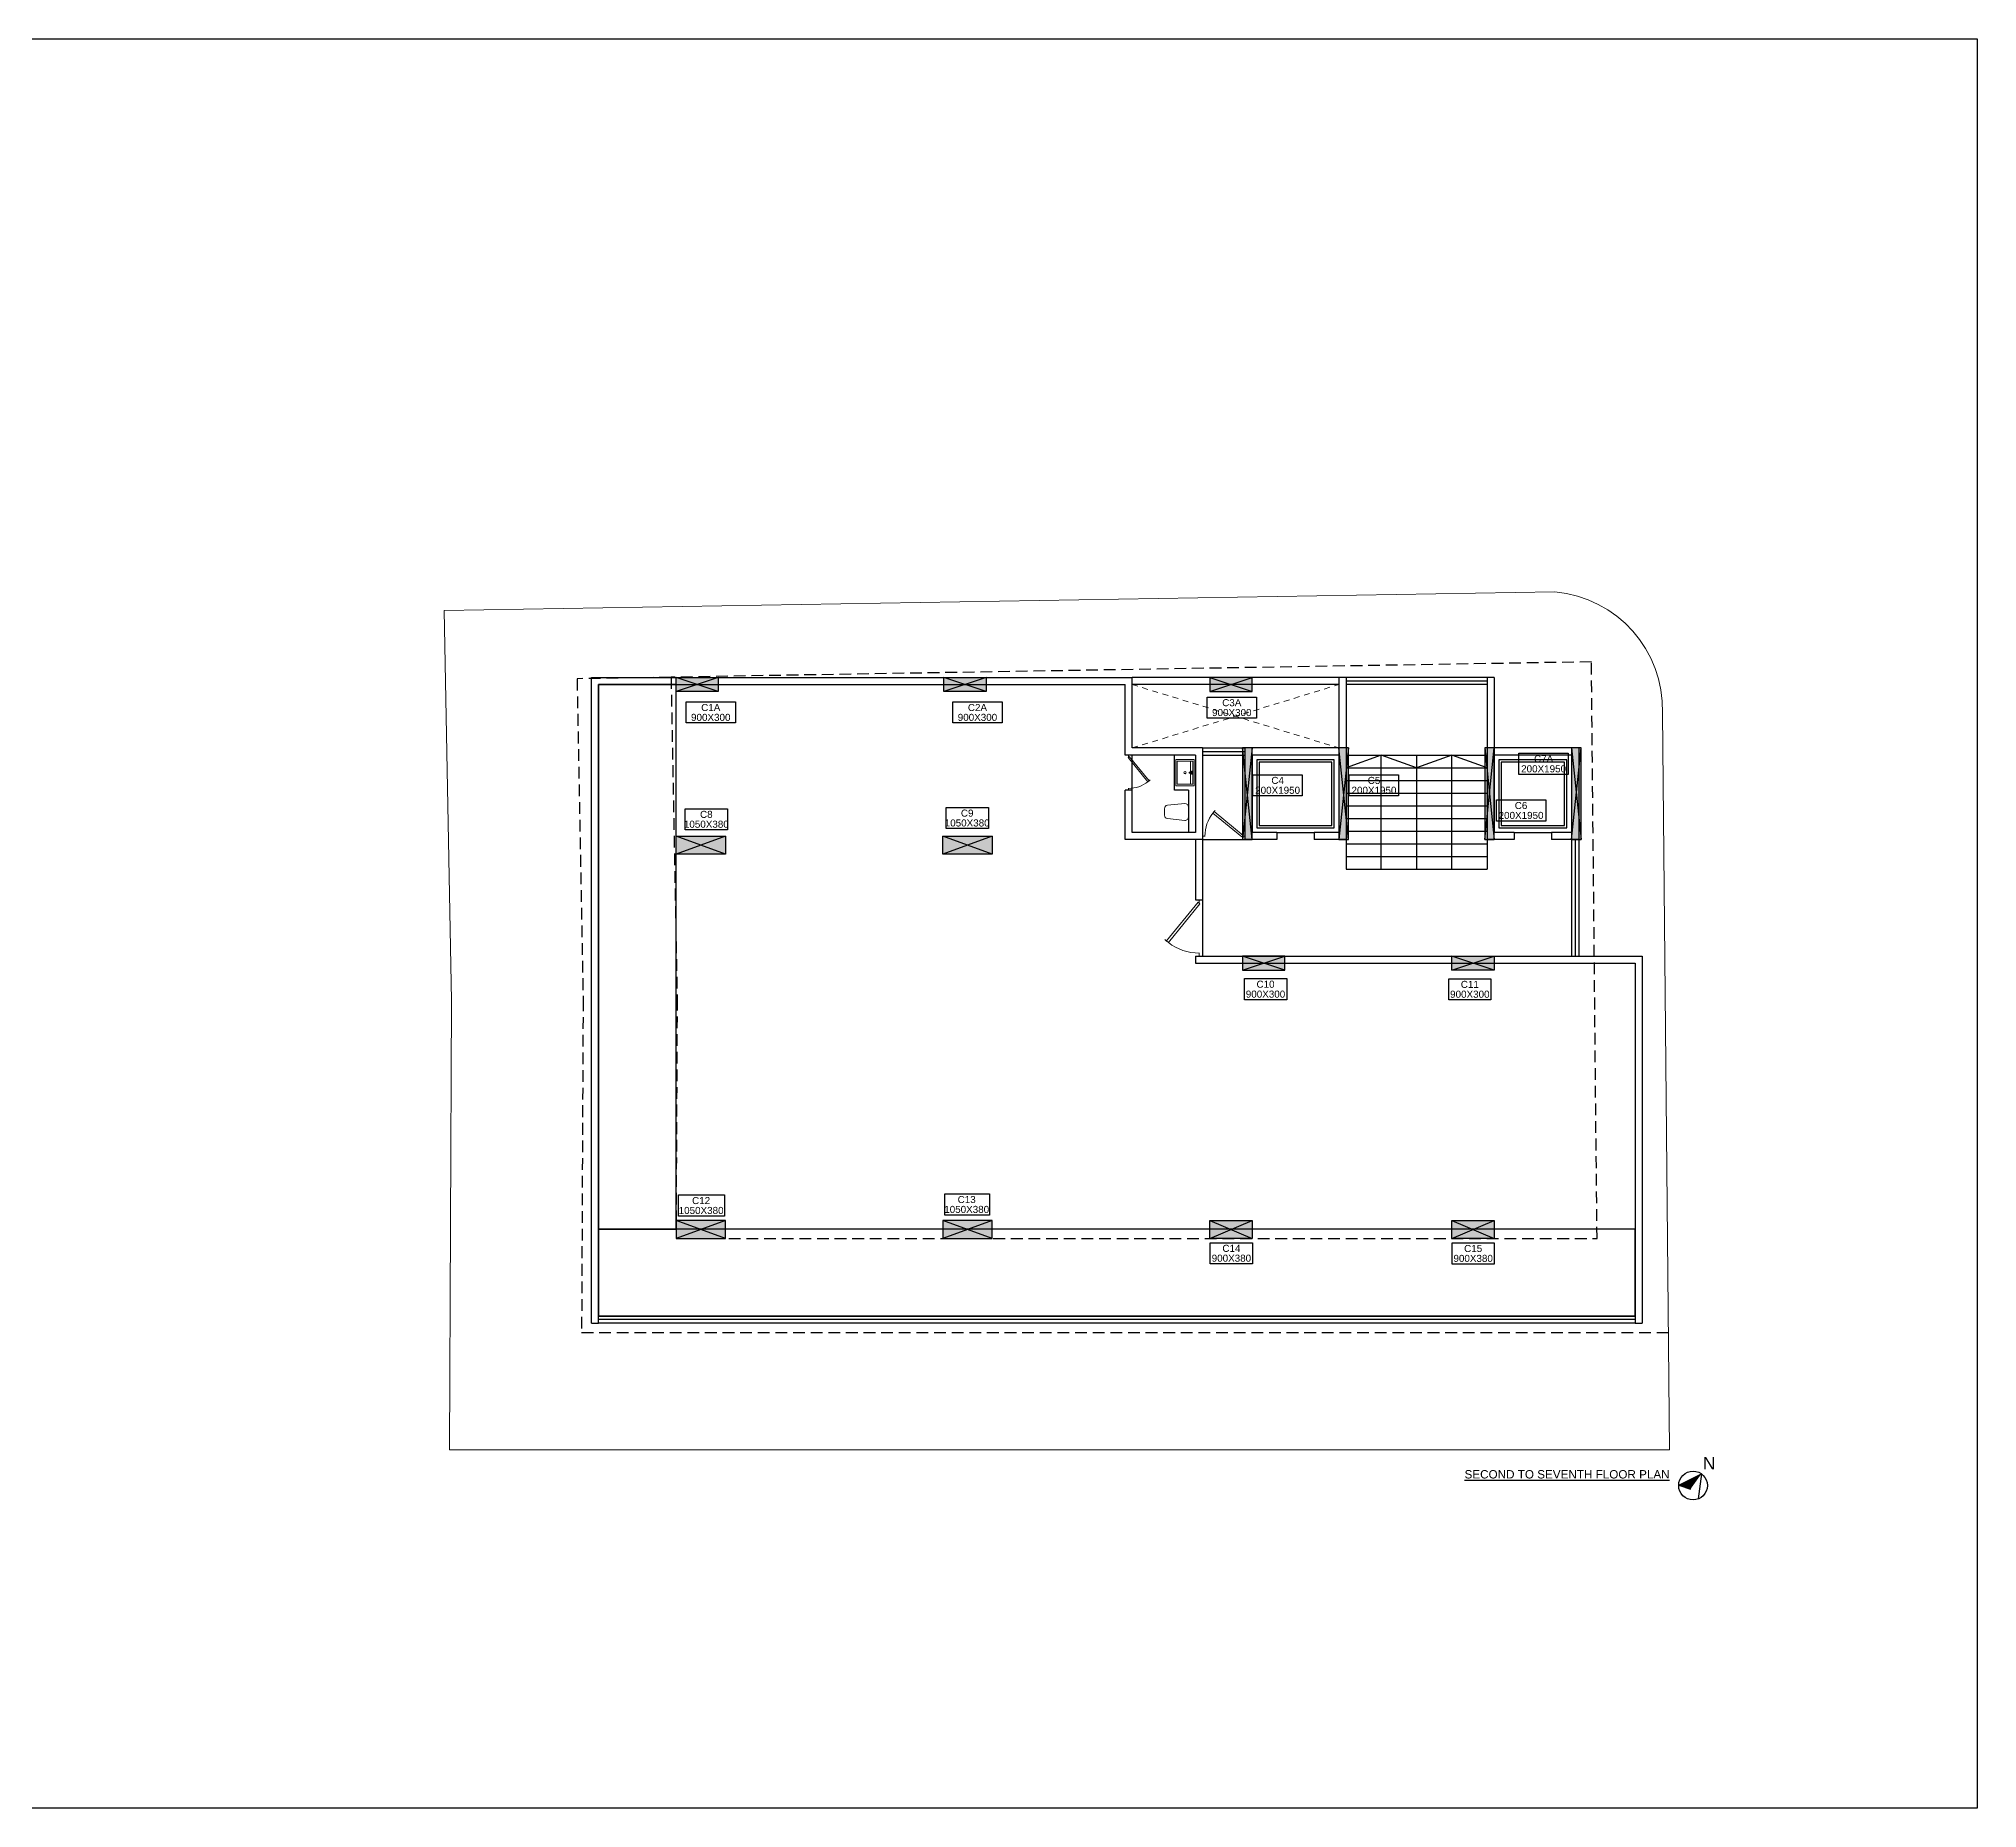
# Model space of a CAD drawing. Header units: inches. Extents: x 332 to 524, y 371 to 463.
# Drawn here: x 482.47 to 523.72, y 425.4 to 463.05 of the extents above; entities that cross this region are included whole.
import ezdxf
from ezdxf.enums import TextEntityAlignment as Align

# ---------------------------------------------------------------- set-up
doc = ezdxf.new("R2010")
doc.units = ezdxf.units.IN
doc.header["$MEASUREMENT"] = 0
for name, pattern in [('01_BASEMENT PLAN$0$01_BASEMENT PLAN$0$3661201-SURVEY$0$DASHED4', [0.1875, 0.125, -0.0625]), ('HIDDEN', [0.375, 0.25, -0.125]), ('HIDDEN2', [0.1875, 0.125, -0.0625])]:
    doc.linetypes.add(name, pattern=pattern)
for name, color, linetype, lineweight in [('Column', 1, 'Continuous', 30), ('COLUMN NO', 1, 'Continuous', 25), ('Column Sizes', 1, 'Continuous', 25), ('dotted', 252, 'HIDDEN2', 9), ('FOUNDATION FORMAT', 210, 'Continuous', 30), ('fur', 250, 'Continuous', 15), ('setback', 5, '01_BASEMENT PLAN$0$01_BASEMENT PLAN$0$3661201-SURVEY$0$DASHED4', 25), ('Wall', 7, 'Continuous', 30)]:
    doc.layers.add(name, color=color, linetype=linetype, lineweight=lineweight)
for name, color, linetype in [('Elevation', 8, 'Continuous'), ('Plot', 10, 'Continuous'), ('Text', 7, 'Continuous')]:
    doc.layers.add(name, color=color, linetype=linetype)
doc.styles.add('dim', font='arial.ttf', dxfattribs={"height": 6})
doc.styles.add('Rcad', font='arial.ttf')
doc.styles.get("Standard").update_dxf_attribs({"font": 'arial.ttf'})

# ---------------------------------------------------------------- blocks, each defined once
blk = doc.blocks.new('Z$W@#0FEC59BC')
at = {"layer": 'fur'}
for p, q in [((17.8, 28.7), (0.9, 8.1)), ((18.7, 27.9), (1.9, 7.3)), ((17.8, 28.7), (18.7, 27.9)), ((1.9, 7.3), (0.9, 8.1))]:
    blk.add_line(p, q, dxfattribs=at)
for points in [[(18.3, 28.3), (18.3, 30)], [(18.3, 0), (18.3, 1.7)]]:
    blk.add_lwpolyline(points, dxfattribs=at)
for start, end in [(226.7729, 229.4619), (232.1478, 270)]:
    blk.add_arc((18.3, 28.3), 26.7, start, end, dxfattribs=at)
blk = doc.blocks.new('TOL.SINK')
at = {"linetype": 'Continuous', "lineweight": 0}
for p, q in [((-346, -110), (-16, -110)), ((-49, -82), (-49, -50)), ((-49, -50), (50, -50)), ((-16, -82), (-49, -82)), ((-16, -82), (-16, -50)), ((-16, -110), (-16, -82)), ((-16, -110), (-16, -154)), ((-16, -154), (16, -154)), ((16, -82), (16, -50)), ((50, -82), (16, -82)), ((16, -82), (16, -110)), ((16, -154), (16, -110)), ((16, -110), (346, -110)), ((50, -50), (50, -82))]:
    blk.add_line(p, q, dxfattribs=at)
at = {"lineweight": 0}
for points in [[(-389, -550), (389, -550), (389, 0), (-389, 0)], [(-346, -506), (346, -506), (346, -44), (-346, -44)]]:
    blk.add_lwpolyline(points, close=True, dxfattribs=at)
at = {"linetype": 'Continuous', "lineweight": 0}
for start, end in [(90, 270), (270, 90)]:
    blk.add_arc((0, -275), 33, start, end, dxfattribs=at)
blk = doc.blocks.new('Z$W@#44AB0C47')
at = {"layer": 'fur'}
blk.add_lwpolyline([(0.178, 0.513), (0.245, 0.513, -0.384951), (0.318, 0.448), (0.355, 0.081, -0.444095), (0.282, 0), (0.073, 0, -0.441697), (0, 0.08), (0.034, 0.447, -0.387254), (0.107, 0.513), (0.178, 0.513)], format="xyb", dxfattribs=at)
blk = doc.blocks.new('col')
at = {"layer": 'Column'}
h = blk.add_hatch(color=256, dxfattribs=at)
h.paths.add_polyline_path([(1, 1), (0, 1), (0.5, 0.5)])
h.paths.add_polyline_path([(0, 1), (0, 0), (0.5, 0.5)])
h.paths.add_polyline_path([(0.5, 0.5), (0, 0), (1, 0)])
h.paths.add_polyline_path([(1, 1), (0.5, 0.5), (1, 0)])
for p, q in [((1, 1), (0, 0)), ((1, 0), (0, 1)), ((1, 1), (0, 1)), ((0, 1), (0, 0)), ((1, 0), (1, 1)), ((0, 0), (1, 0))]:
    blk.add_line(p, q, dxfattribs=at)

msp = doc.modelspace()

# ---------------------------------------------------------------- hatches: boundary and pattern name
at = {"layer": 'Text'}
msp.add_hatch(color=256, dxfattribs=at).paths.add_polyline_path([(517.3636, 432.273), (517.6128, 432.1836), (517.8474, 432.512)])

# ---------------------------------------------------------------- linework, layer by layer
at = {"layer": 'Column Sizes', "color": 3}
for points in [[(496.2458, 448.9379), (497.2958, 448.9379), (497.2958, 448.4879), (496.2458, 448.4879)], [(501.9198, 448.9379), (502.9698, 448.9379), (502.9698, 448.4879), (501.9198, 448.4879)], [(507.3306, 449.04), (508.3806, 449.04), (508.3806, 448.59), (507.3306, 448.59)], [(513.9645, 447.8438), (515.0145, 447.8438), (515.0145, 447.3938), (513.9645, 447.3938)]]:
    msp.add_lwpolyline(points, close=True, dxfattribs=at)
at = {"layer": 'Column Sizes'}
for points in [[(508.3059, 447.3865), (509.3559, 447.3865), (509.3559, 446.9365), (508.3059, 446.9365)], [(510.3559, 447.3865), (511.4059, 447.3865), (511.4059, 446.9365), (510.3559, 446.9365)], [(496.2265, 446.6638), (497.1265, 446.6638), (497.1265, 446.2138), (496.2265, 446.2138)], [(501.7764, 446.6909), (502.6764, 446.6909), (502.6764, 446.2409), (501.7764, 446.2409)], [(513.4848, 446.8518), (514.5348, 446.8518), (514.5348, 446.4018), (513.4848, 446.4018)], [(508.1233, 443.0498), (509.0233, 443.0498), (509.0233, 442.5998), (508.1233, 442.5998)], [(512.4698, 443.0466), (513.3698, 443.0466), (513.3698, 442.5966), (512.4698, 442.5966)], [(496.0813, 438.4464), (497.0662, 438.4464), (497.0662, 437.9964), (496.0813, 437.9964)], [(501.7533, 438.4685), (502.702, 438.4685), (502.702, 438.0185), (501.7533, 438.0185)], [(507.3978, 437.4305), (508.2978, 437.4305), (508.2978, 436.9805), (507.3978, 436.9805)], [(512.5409, 437.4261), (513.4409, 437.4261), (513.4409, 436.9761), (512.5409, 436.9761)]]:
    msp.add_lwpolyline(points, close=True, dxfattribs=at)
at = {"layer": 'dotted'}
for p, q in [((505.7359, 447.9565), (510.1359, 449.3065)), ((505.7359, 449.3065), (510.1359, 447.9565))]:
    msp.add_line(p, q, dxfattribs=at)
at = {"layer": 'Elevation'}
for p, q in [((510.1359, 449.4565), (505.7359, 449.4565)), ((510.1359, 449.3065), (505.7359, 449.3065)), ((513.2859, 449.4565), (510.2859, 449.4565)), ((513.2859, 449.3815), (510.2859, 449.3815)), ((513.2859, 449.3065), (510.2859, 449.3065)), ((507.2359, 447.9565), (508.1359, 447.9565)), ((507.2359, 447.8815), (508.1359, 447.8815)), ((505.7359, 447.0565), (505.7359, 447.8065)), ((506.6359, 447.0565), (506.6359, 447.8065)), ((507.2359, 447.8065), (508.1359, 447.8065)), ((510.2859, 447.8065), (511.7859, 447.8065)), ((510.2859, 447.5365), (511.7859, 447.5365)), ((511.0359, 445.3765), (511.0359, 447.8065)), ((511.7859, 447.8065), (511.7859, 445.3765)), ((511.7859, 447.8065), (512.5359, 447.8065)), ((511.7859, 447.5365), (512.5359, 447.5365)), ((512.5359, 447.8065), (513.2859, 447.8065)), ((512.5359, 445.3765), (512.5359, 447.8065)), ((512.5359, 447.5365), (513.2859, 447.5365)), ((506.9359, 447.0565), (506.6359, 447.0565)), ((506.9359, 447.0565), (506.9359, 446.1565)), ((510.2859, 447.2665), (511.7859, 447.2665)), ((511.7859, 447.2665), (512.5359, 447.2665)), ((512.5359, 447.2665), (513.2859, 447.2665)), ((510.2859, 446.9965), (511.7859, 446.9965)), ((510.2859, 446.7265), (511.7859, 446.7265)), ((511.7859, 446.9965), (512.5359, 446.9965)), ((511.7859, 446.7265), (512.5359, 446.7265)), ((512.5359, 446.9965), (513.2859, 446.9965)), ((512.5359, 446.7265), (513.2859, 446.7265)), ((510.2859, 446.4565), (511.7859, 446.4565)), ((511.7859, 446.4565), (512.5359, 446.4565)), ((512.5359, 446.4565), (513.2859, 446.4565)), ((507.2359, 446.0065), (508.1359, 446.0065)), ((508.8109, 446.1565), (509.6109, 446.1565)), ((510.2859, 446.1865), (511.7859, 446.1865)), ((510.2859, 446.0065), (510.2859, 445.3765)), ((510.2859, 445.9165), (511.7859, 445.9165)), ((511.7859, 446.1865), (512.5359, 446.1865)), ((511.7859, 445.9165), (512.5359, 445.9165)), ((512.5359, 446.1865), (513.2859, 446.1865)), ((512.5359, 445.9165), (513.2859, 445.9165)), ((513.2859, 446.0065), (513.2859, 445.3765)), ((513.8609, 446.1565), (514.6609, 446.1565)), ((515.0859, 446.0065), (515.0859, 443.5265)), ((515.1609, 446.0065), (515.1609, 443.5265)), ((515.2359, 446.0065), (515.2359, 443.5265)), ((510.2859, 445.6465), (511.7859, 445.6465)), ((511.7859, 445.6465), (512.5359, 445.6465)), ((512.5359, 445.6465), (513.2859, 445.6465)), ((510.2859, 445.3765), (511.7859, 445.3765)), ((511.7859, 445.3765), (512.5359, 445.3765)), ((512.5359, 445.3765), (513.2859, 445.3765)), ((507.2359, 444.7265), (507.2359, 443.5265)), ((516.4359, 435.8694), (494.3816, 435.8694)), ((516.4359, 435.7944), (494.3816, 435.7944)), ((516.4359, 435.7194), (494.3816, 435.7194))]:
    msp.add_line(p, q, dxfattribs=at)
for points in [[(494.3816, 437.7194), (496.0316, 437.7194), (496.0316, 449.3065), (494.3816, 449.3065)], [(508.3859, 446.2565), (510.0359, 446.2565), (510.0359, 447.7065), (508.3859, 447.7065)], [(508.4359, 446.3065), (509.9859, 446.3065), (509.9859, 447.6565), (508.4359, 447.6565)], [(513.5359, 446.2565), (514.9859, 446.2565), (514.9859, 447.7065), (513.5359, 447.7065)], [(513.5859, 446.3065), (514.9359, 446.3065), (514.9359, 447.6565), (513.5859, 447.6565)], [(494.3816, 435.8694), (516.4359, 435.8694), (516.4359, 437.7194), (494.3816, 437.7194)]]:
    msp.add_lwpolyline(points, close=True, dxfattribs=at)
for points in [[(511.7859, 447.5365), (511.0359, 447.8065), (510.2859, 447.5365)], [(513.2859, 447.5365), (512.5359, 447.8065), (511.7859, 447.5365)]]:
    msp.add_lwpolyline(points, dxfattribs=at)
at = {"layer": 'FOUNDATION FORMAT'}
msp.add_lwpolyline([(332.4867, 463.0468), (523.715, 463.0468), (523.715, 425.3966), (332.4867, 425.3966)], close=True, dxfattribs=at)
at = {"layer": 'Plot', "color": 0, "lineweight": 20}
msp.add_lwpolyline([(491.2543, 442.5832), (491.2113, 433.0194), (494.2208, 433.0194), (505.8786, 433.0194), (517.1692, 433.0194), (517.0183, 448.705, 0.3976345), (514.7294, 451.2755), (491.0981, 450.8827)], format="xyb", close=True, dxfattribs=at)
at = {"layer": 'setback', "linetype": 'HIDDEN'}
msp.add_lwpolyline([(496.0316, 437.5194), (515.6259, 437.5194), (515.5078, 449.7883), (495.9257, 449.4627), (496.0545, 442.6176)], close=True, dxfattribs=at)
msp.add_lwpolyline([(495.9257, 449.4627), (493.926, 449.4295), (494.0544, 442.6032), (494.0226, 435.5194), (517.1452, 435.5194)], dxfattribs=at)
at = {"layer": 'Text'}
for p, q in [((517.3636, 432.2733), (517.8474, 432.512)), ((517.3636, 432.2733), (517.6128, 432.1836)), ((517.8474, 432.512), (517.7782, 431.9769))]:
    msp.add_line(p, q, dxfattribs=at)
msp.add_circle((517.6695, 432.2629), 0.306, dxfattribs=at)
at = {"layer": 'Wall'}
for p, q in [((494.2316, 449.4565), (505.7359, 449.4565)), ((494.2316, 435.7194), (494.2316, 449.4565)), ((494.3816, 449.3065), (505.5859, 449.3065)), ((494.3816, 435.7194), (494.3816, 449.3065)), ((505.5859, 447.8065), (505.5859, 449.3065)), ((505.7359, 447.9565), (505.7359, 449.4565)), ((510.1359, 449.4565), (510.1359, 447.9565)), ((510.2859, 449.4565), (510.1359, 449.4565)), ((510.2859, 449.4565), (510.2859, 446.0065)), ((513.2859, 449.4565), (513.2859, 446.0065)), ((513.4359, 449.4565), (513.2859, 449.4565)), ((513.4359, 449.4565), (513.4359, 446.1565)), ((507.2359, 447.9565), (505.7359, 447.9565)), ((507.2359, 447.9565), (507.2359, 444.7265)), ((508.1359, 447.9565), (508.1359, 446.0065)), ((510.2859, 447.9565), (508.1359, 447.9565)), ((515.2359, 447.9565), (513.4359, 447.9565)), ((515.2359, 447.9565), (515.2359, 446.0065)), ((507.0859, 447.8065), (505.5859, 447.8065)), ((507.0859, 447.8065), (507.0859, 446.1565)), ((508.2859, 447.8065), (508.2859, 446.1565)), ((510.1359, 447.8065), (508.2859, 447.8065)), ((510.1359, 447.8065), (510.1359, 446.1565)), ((515.0859, 447.8065), (513.4359, 447.8065)), ((515.0859, 447.8065), (515.0859, 446.1565)), ((505.7359, 447.0565), (505.5859, 447.0565)), ((505.7359, 447.0565), (505.5859, 447.0565)), ((505.5859, 446.0065), (505.5859, 447.0565)), ((505.7359, 446.1565), (505.7359, 447.0565)), ((510.1359, 446.6365), (510.1359, 446.1565)), ((515.0859, 446.6365), (515.0859, 446.1565)), ((507.2359, 446.0065), (505.5859, 446.0065)), ((507.0859, 446.1565), (505.7359, 446.1565)), ((507.0859, 446.0065), (507.0859, 444.7265)), ((508.8109, 446.0065), (508.1359, 446.0065)), ((508.8109, 446.1565), (508.2859, 446.1565)), ((508.8109, 446.1565), (508.8109, 446.0065)), ((510.1359, 446.1565), (509.6109, 446.1565)), ((509.6109, 446.1565), (509.6109, 446.0065)), ((510.2859, 446.0065), (509.6109, 446.0065)), ((513.8609, 446.0065), (513.2859, 446.0065)), ((513.8609, 446.1565), (513.4359, 446.1565)), ((513.8609, 446.1565), (513.8609, 446.0065)), ((515.0859, 446.1565), (514.6609, 446.1565)), ((514.6609, 446.1565), (514.6609, 446.0065)), ((515.2359, 446.0065), (514.6609, 446.0065)), ((507.0859, 444.7265), (507.2359, 444.7265)), ((507.0859, 443.5265), (516.5859, 443.5265)), ((507.0859, 443.5265), (507.0859, 443.3765)), ((507.0859, 443.3765), (516.4359, 443.3765)), ((516.4359, 443.3765), (516.4359, 435.7194)), ((516.5859, 443.5265), (516.5859, 435.7194)), ((494.2316, 435.7194), (494.3816, 435.7194)), ((516.4359, 435.7194), (516.5859, 435.7194))]:
    msp.add_line(p, q, dxfattribs=at)

# ---------------------------------------------------------------- block references
at = {"layer": 'Column', "color": 3, "yscale": 0.3, "zscale": 0.9, "rotation": 180}
for p, xscale in [((496.0316, 449.4565), -0.9), ((501.7301, 449.4565), -0.9), ((508.2859, 449.4565), 0.9)]:
    msp.add_blockref('col', p, dxfattribs=dict(at, xscale=xscale))
at = {"layer": 'Column', "color": 4, "xscale": 0.2, "yscale": 1.95, "zscale": 0.2}
for p in [(508.0859, 446.0065), (510.1359, 446.0065)]:
    msp.add_blockref('col', p, dxfattribs=at)
at = {"layer": 'Column', "color": 4, "lineweight": 35, "xscale": 0.2, "yscale": 1.95, "zscale": 0.2, "rotation": 180}
msp.add_blockref('col', (513.4359, 447.9565), dxfattribs=at)
at = {"layer": 'Column', "color": 3, "lineweight": 35, "xscale": 0.2, "yscale": 1.95, "zscale": 0.2, "rotation": 180}
msp.add_blockref('col', (515.2859, 447.9565), dxfattribs=at)
at = {"layer": 'Column', "color": 6, "xscale": -1.05, "yscale": 0.38, "zscale": 1.05, "rotation": 180}
for p in [(496.0316, 446.0794), (501.7066, 446.0794)]:
    msp.add_blockref('col', p, dxfattribs=at)
at = {"layer": 'Column', "color": 7, "yscale": 0.9, "zscale": 0.28}
for p, xscale, rotation in [((508.0859, 443.5265), 0.3, 270), ((513.4359, 443.5265), -0.3, 89.99999999999972)]:
    msp.add_blockref('col', p, dxfattribs=dict(at, xscale=xscale, rotation=rotation))
at = {"layer": 'Column', "color": 1, "xscale": 1.05, "yscale": 0.38, "zscale": 1.05}
for p in [(496.0316, 437.5194), (501.7066, 437.5194)]:
    msp.add_blockref('col', p, dxfattribs=at)
at = {"layer": 'Column', "color": 132, "xscale": -0.9, "yscale": 0.38, "zscale": 0.9}
for p in [(508.2859, 437.5194), (513.4359, 437.5194)]:
    msp.add_blockref('col', p, dxfattribs=at)
at = {"layer": 'Elevation', "ltscale": 0.5, "xscale": -1, "rotation": 90.00000000043845}
msp.add_blockref('Z$W@#44AB0C47', (506.9359, 446.7718), dxfattribs=at)
at = {"layer": 'fur', "extrusion": (0, 0, -1)}
for p, xscale, yscale, zscale in [((-506.1175, 447.0565), 0.02500000000006887, 0.02500000000006887, -0.02500000000006887), ((-506.4304, 443.5265), -0.03999999999995658, 0.03999999999995658, -0.03999999999995658)]:
    msp.add_blockref('Z$W@#0FEC59BC', p, dxfattribs=dict(at, xscale=xscale, yscale=yscale, zscale=zscale))
at = {"layer": 'fur', "xscale": 0.0007134953477362, "yscale": 0.0007134953477362, "zscale": 0.0007134953477362, "rotation": 270}
msp.add_blockref('TOL.SINK', (507.0571, 447.4315), dxfattribs=at)
at = {"layer": 'fur', "extrusion": (0, 0, -1), "xscale": -0.02999999999987649, "yscale": 0.02999999999987649, "zscale": -0.02999999999987649, "rotation": 89.99999999999993}
msp.add_blockref('Z$W@#0FEC59BC', (-507.2359, 446.6294), dxfattribs=at)

# ---------------------------------------------------------------- texts
at = {"layer": 'COLUMN NO', "color": 3, "style": 'Rcad'}
for s, p in [('C1A', (496.7708, 448.8179)), ('C2A', (502.4448, 448.8179)), ('C3A', (507.8556, 448.92)), ('C7A', (514.4895, 447.7238))]:
    msp.add_text(s, height=0.15, dxfattribs=at).set_placement(p, align=Align.MIDDLE_CENTER)
at = {"layer": 'COLUMN NO', "style": 'Rcad'}
for s, p in [('C4', (508.8309, 447.2665)), ('C5', (510.8809, 447.2665)), ('C9', (502.2264, 446.5709)), ('C6', (514.0098, 446.7318)), ('C8', (496.6765, 446.5438)), ('C10', (508.5733, 442.9298)), ('C11', (512.9198, 442.9266)), ('C12', (496.5653, 438.3264)), ('C13', (502.2155, 438.3485)), ('C14', (507.8478, 437.3105)), ('C15', (512.9909, 437.3061))]:
    msp.add_text(s, height=0.15, dxfattribs=at).set_placement(p, align=Align.MIDDLE_CENTER)
at = {"layer": 'Column Sizes', "color": 3, "style": 'Rcad'}
for s, p in [('900X300', (507.8556, 448.71)), ('900X300', (496.7708, 448.6079)), ('900X300', (502.4448, 448.6079)), ('200X1950', (514.4895, 447.5138))]:
    msp.add_text(s, height=0.15, dxfattribs=at).set_placement(p, align=Align.MIDDLE_CENTER)
at = {"layer": 'Column Sizes', "style": 'Rcad'}
for s, p in [('200X1950', (508.8309, 447.0565)), ('200X1950', (510.8809, 447.0565)), ('1050X380', (496.6765, 446.3338)), ('1050X380', (502.2264, 446.3609)), ('200X1950', (514.0098, 446.5218)), ('900X300', (508.5733, 442.7198)), ('900X300', (512.9198, 442.7166)), ('1050X380', (496.5653, 438.1164)), ('1050X380', (502.2155, 438.1385)), ('900X380', (507.8478, 437.1005)), ('900X380', (512.9909, 437.0961))]:
    msp.add_text(s, height=0.15, dxfattribs=at).set_placement(p, align=Align.MIDDLE_CENTER)
at = {"layer": 'Text', "insert": (517.8797, 432.8684), "char_height": 0.2614, "width": 0.201648, "attachment_point": 1}
msp.add_mtext('N', dxfattribs=at)
at = {"layer": 'Text', "insert": (512.8076, 432.591), "char_height": 0.177902, "width": 5.333062, "attachment_point": 1, "style": 'dim'}
msp.add_mtext('\\pt2.31272;{\\LSECOND TO SEVENTH FLOOR PLAN\\fTw Cen MT Condensed|b0|i0|c0|p34;   }', dxfattribs=at)

doc.saveas('drawing.dxf')
